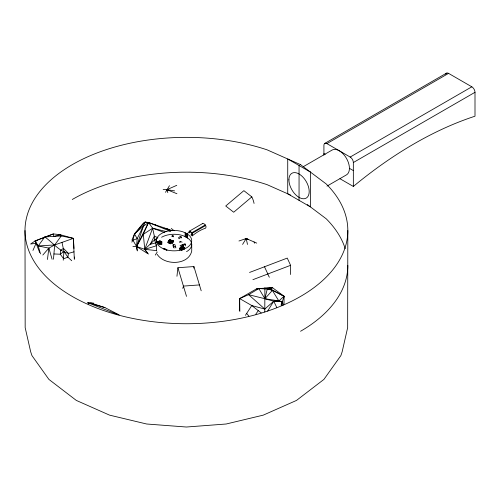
<?xml version="1.0" encoding="UTF-8"?>
<svg xmlns="http://www.w3.org/2000/svg" width="500" height="500" viewBox="0 0 500 500"><rect width="100%" height="100%" fill="white"/><g stroke="black" fill="none" stroke-linecap="round" stroke-linejoin="round"><path stroke-width="0.75" d="M284.037 303.988L284.044 296.256L272.494 287.7L258.837 288.55L256.35 288.944L239.669 298.575L239.331 310.469M179.925 250.15L179.894 248.094L181.719 247.037L183.281 247.069L184.75 247.838L182.638 249.963L182.919 247.019L183.487 246.9L184.75 247.838L184.163 249.506L183.625 248.381L180.875 247.662L179.894 248.094L179.85 249.225M264.781 312.013L264.9 287.587M189.681 232.569L189.106 232.237L189.237 231.106L192.256 232.931L192.325 235.831L190.787 234.944M202.413 223.65C203.925 222.531 207.294 226.381 205.631 228.15A44.25 25.55 -60 0 0 192.325 235.831M168.7 243.431L168.688 241.537L169.562 239.719L172.85 240.769L169.375 239.819L167.819 242.4L171.581 243.344M53.487 259.212L54.675 244.963L61.25 235.956L73.406 238.375L73.981 248.5M158.019 242.956L157.025 242.125L158.581 241.35L161.713 241.506L161.831 244.231L159.5 244.2L159.662 242.225L160.287 241.106L161.713 241.506L161.781 242.756M172.975 246.188L173.137 244.719L174.894 244.587L175.894 247.938M176.95 276.269L177.906 267.731L193.919 266.556L201.194 290.794M193.744 268.106L193.919 266.556M47.456 259.488L48.856 248.125L54.675 244.963L73.406 238.375L74.319 259.456M158.781 244.562L159.025 242.575L161.713 241.506L161.456 242.894L161.55 241.575L161 241.575L161.713 241.506L161.381 241.637M281.887 305.356L282.419 301.512L284.044 296.256L270.613 289.25L258.837 288.55L248.612 294.681L239.669 298.575L239.838 311.512M169.188 240.906L169.375 239.819L170.688 240.031L169.562 239.719L167.819 242.4M283.756 297.75L284.044 296.256L270.613 289.25L272.494 287.7L265.575 288.231M281.531 305.231L282.419 301.512L264.9 298.725L248.612 294.681L264.788 309.056L273.744 301.219L278.844 300.944L284.044 296.256M272.494 287.7L267.319 288.781L264.9 298.725L273.744 301.219L282.419 301.512L283.225 305.069M63.244 260.2L63.931 251.469L61.994 242.387M160.512 244.213L160.463 241.944M172.662 242.606L173.281 241.119L169.925 239.769L169.356 241.062L169.513 242.706L170.369 243.806L171.694 240.875L173.281 241.119L173.531 242.319M159.5 244.2L159.025 242.575L157.863 242.331L157.531 241.788L159.075 241.806L159.519 241.019L160.287 241.106L159.662 242.225L157.863 242.331L157.531 241.788L160.287 241.106L158.581 241.35L157.863 242.331L158.419 243.444M281.25 305.012L282.419 301.512L281.094 305.081M172.531 230.706L148.512 222.494L145.181 222.044L143.369 226.194L136.575 246.513L136.862 250.156M169.812 243.156L168.619 242.4L169.363 240.175L169.925 239.769L170.4 240.081M170.969 242.862L172.175 241.544L173.281 241.119L170.375 240.394L169.513 242.706L170.969 242.862L171.694 240.875L169.925 239.769L168.619 242.4L168.394 241.019L169.363 240.175M131.869 240.219L134.488 233.894L143.456 222.944L145.181 222.044L147.244 222.744M165.025 249.4L165.156 249.075L163.594 248.562L166.938 250.275M171.9 240.819L172.037 240.494L173.281 241.119L172.712 241.219M32.95 250.425L36.075 243.306L35.169 240.925L53.362 233.919L60.356 234.725L73.406 238.375M158.694 241.331L159.075 241.806L158.344 241.675L159.194 241.406M170.494 231.312L148.512 222.494L143.369 226.194L137.162 238.656L136.575 246.513L137.637 250.912M168.619 242.4L169.356 241.062L170.375 240.394L170.756 242.331L169.513 242.706L170.369 243.806M165.475 192.319L169.462 185.712M181.194 247.95L181.719 247.037L183.487 246.9L184.75 247.838L182.644 249.237L179.894 248.094L180.162 248.394L180.806 247.562M156.6 241.194L155.631 242.881L156.113 245.888L144.756 249.331L136.575 246.513L132.912 246.531M131.825 242.113L132.925 240.219L134.488 233.894L145.181 222.044M179.938 242.619L180.606 241.525L182.131 242.188M242.594 244.406L246.194 238.531L248.306 239.387M182.638 249.963L183.625 248.381L184.569 248.412L183.125 249.575M267.625 311.094L273.744 301.219L276.719 307.387M155.306 255.087L157.25 252.013M172.356 235.531L171.944 236.181L173.481 236.806M183.8 247.681L184.75 247.838L181.219 248.856L180.662 249.713L181.831 250.225M245.413 315.344L251.775 305.556L264.788 309.056M255.844 314.175L258.269 310.631M42.838 255.031L48.856 248.125L38.212 245.931L36.075 243.306L30.575 244.019L35.169 240.925L53.362 233.919L53.656 236.412L60.356 234.725L61.25 235.956L44.775 236.938L38.212 245.931L40.5 253.875M158.206 243.519L159.025 242.575M182.644 249.237L180.875 247.662L181.994 246.994L182.656 248.106L183.469 247.2L184.569 248.412M278.844 300.944L272.369 290.419L264.9 298.725L258.837 288.55M159.075 241.806L159.425 241.431M157.375 238.106L154.488 239.994L144.756 249.331L147.456 253.469L136.575 246.513L132.925 240.219L137.162 238.656L134.488 233.894L143.369 226.194M170.581 241.688L171.619 242.156L171.694 240.875L172.269 243.562L172.175 241.544L171.694 240.875L169.513 242.706M170.756 242.331L171.431 241.744M181.225 236.969L179.244 238.65L178.369 237.969L180.356 236.287L181.225 236.969A5.337 3.506 -51.9 0 1 181.513 237.944M251.831 196.894L233.694 212.237L225.731 206L243.875 190.656L251.831 196.894A48.788 32.062 -51.9 0 1 254.069 203.425M164.713 249.419L165.156 249.075L165.9 249.906M180.306 241.725L180.606 241.525L179.344 241.956M245.094 239.269L246.194 238.531L256.719 243.113M324.787 143.406L446.444 73.169M323.913 155.106L323.913 145.35A4.244 2.45 60 0 1 326.912 143.619L448.569 73.381L471.831 86.812A4.481 2.587 60 0 1 475 92.3L475 116.206A404.637 233.619 -60 0 0 353.344 186.444L339.95 178.713M189.106 231.331L202.744 223.463M186.863 233.663L190.006 231.85M303.281 166.694L332.113 150.05A14.338 8.275 60 0 1 346.45 158.325A14.338 8.275 60 0 1 346.45 174.881L327.006 186.106M191.981 232.613L205.287 224.931M192.325 233.212L205.631 225.531M326.912 143.619L350.175 157.05L471.831 86.812M353.344 186.444L353.344 162.537L475 92.3M163.15 189.6L166.95 189.662L176.781 185.319M173.4 235.538L171.944 236.181L173.287 236.4M161.775 242.981L161.169 243.15L159.662 242.225L157.531 241.788L159.506 241.45L157.025 242.125L157.631 242.044L158.012 243.025M180.119 245.562L185.1 243.663L185.463 245.906M180.487 246.35L185.463 244.456M249.55 272.456L287.25 258.087L290.6 265.312L290.6 274.506M252.906 279.681L290.6 265.312M159.519 241.019L158.581 241.35L159.662 242.225M238.956 240.994L246.194 238.531L248.231 239.681M73.987 251.825L68.45 253.4C58.65 251.006 52.819 242.475 44.775 236.938L47 236.625M37.425 240.425L35.169 240.925L38.212 245.931L54.675 244.963M157.531 241.788L158.269 241.619M37.425 240.544L35.169 240.925L37.394 240.613M58.131 235.044L60.356 234.725M256.35 288.944L264.037 288.35M199.431 284.919L183.419 286.094A24.394 6.481 85.8 0 1 182.756 288.369M181.994 246.994L183.487 246.9M150.675 223.9L148.512 222.494L143.312 234.325L136.575 246.513L148.512 222.494L152.625 228.188L154.35 236.181L154.488 239.994L156.556 240.056M159.581 243.212L160.675 242.938L161.831 244.231M53.925 253.962L60.275 254.219L63.931 251.469L67.894 257.181L71.737 260.731M163.912 248.588L163.281 248.544L163.669 248.894M93.513 303.1L87.744 302.706L88.594 303.956M156.556 250.625L144.756 249.331L143.312 234.325L152.625 228.188L166.644 231.675M103.406 307.4L104.919 307.581L119.206 314.919M170.425 230.931L169.05 230.731L167.794 229.1L164.056 228.15M182.656 248.106L184.181 248.35M167.825 192.638L166.95 189.662L174.631 190.9M153.431 224.462L155.506 224.887M165.156 249.075L163.281 248.544L166.869 249.956M182.919 247.019L183.469 247.2M267.319 288.781L272.369 290.419M90.631 302.906L104.919 307.581L87.744 302.706L118.413 314.769M164.669 232.594L152.625 228.188L144.756 249.331L148.438 254.062M166.95 189.662L176.925 193.719M157.956 237.725L154.35 236.181L150.262 244.325L155.631 242.881L154.488 239.994M290.575 195.062L267.119 184.669A161.412 93.188 0 0 0 72.275 199.481M170.269 240.362L169.375 239.819L170.338 240.263M167.794 229.1L171.144 230.775M323.913 153.594L325.219 154.35M349.419 168.319L353.344 170.588M191.9 233.844L192.325 234.094M239.669 298.575L251.775 305.556L261.225 312.938M307.312 204.569L326.2 218.781A161.412 93.188 0 0 1 345.206 248.669M181.219 248.856L181.931 249.412L181.65 250.5M171.287 228.456L174.106 230.719M172.419 240.425L173.281 241.119M246.663 313.419L248.881 316.087M157.175 254.325C164.338 265.706 188.569 265.431 191.725 251.044L191.725 244.462M254.031 241.938L254.706 243.238M264.488 266.762L267.838 273.988A24.394 19.238 -24.9 0 0 269.375 277.244M182.613 244.613L182.975 245.4A2.669 2.106 -24.9 0 0 183.231 245.888M36.075 243.306L39.675 252.512M173.137 244.719L174.144 248.062M177.906 267.731L186.513 296.375M48.856 248.125L52.094 259.256M246.194 238.531L247.481 244.444M74.463 257.025L74.55 258.544M347.825 230.544L347.656 327.65L342.163 351.744L340.881 355.581L323.925 379.4L296.488 400.431L263.281 415.131L226.2 424L186.412 427.019L146.619 424L109.544 415.131L76.338 400.431L48.9 379.4L31.944 355.581L30.663 351.744L25.169 327.65L25 230.544M299.056 165.512L299.056 200.338M186.388 233.538L186.388 237.35M182.656 246.887L182.656 248.337M156.419 244.462L156.419 251.044M347.825 265.375A161.412 93.188 0 0 1 300.544 331.269M445.669 74.275A4.244 2.45 60 0 1 445.794 73.919M445.969 73.612A4.244 2.45 60 0 1 448.569 73.381M350.175 157.05A4.481 2.587 60 0 1 353.344 162.537M186.55 251.669A17.65 10.194 0 0 0 189.356 239.363L186.55 237.256L182.9 235.631A17.65 10.194 0 0 0 161.588 237.256M189.719 232.919A1.569 0.906 60 0 1 190.413 231.781A1.569 0.906 60 0 1 191.794 233.244A1.569 0.906 60 0 1 191.344 234.638M173.456 247.331A2.669 0.706 85.8 0 0 173.744 246.725L175.494 246.6A2.669 0.706 85.8 0 1 175.369 246.981M60.587 250.425L60.275 254.219L63.656 258.756L67.894 257.181L68.45 253.4L63.444 248.4L60.587 250.425M160.312 242.825L160.644 243.738L161.106 243.562L160.625 242.606L160.312 242.825M170.956 241.438L170.119 242.156L170.562 241.269L170.956 241.438M300.544 164.65L267.119 149.844A161.412 93.188 0 0 0 27.45 214.363A161.412 93.188 0 0 0 214.438 322.319A161.412 93.188 0 0 0 326.2 183.95L300.544 164.65M186.55 233.444L182.9 231.825A17.65 10.194 0 0 0 156.688 238.881A17.65 10.194 0 0 0 177.138 250.688A17.65 10.194 0 0 0 189.356 235.556L186.55 233.444M310.381 172.05L287.725 158.969L287.725 193.8L310.381 206.881L310.381 172.05M187.631 234.256L185.15 232.825L185.15 236.631L187.631 238.062L187.631 234.256M288.919 179.838A14.338 8.275 60 0 0 304.125 198.756A14.338 8.275 60 0 0 304.125 178.481A14.338 8.275 60 0 0 288.919 179.838M185.281 235.106A1.569 0.906 60 0 0 186.944 237.175A1.569 0.906 60 0 0 186.944 234.956A1.569 0.906 60 0 0 185.281 235.106"/></g></svg>
